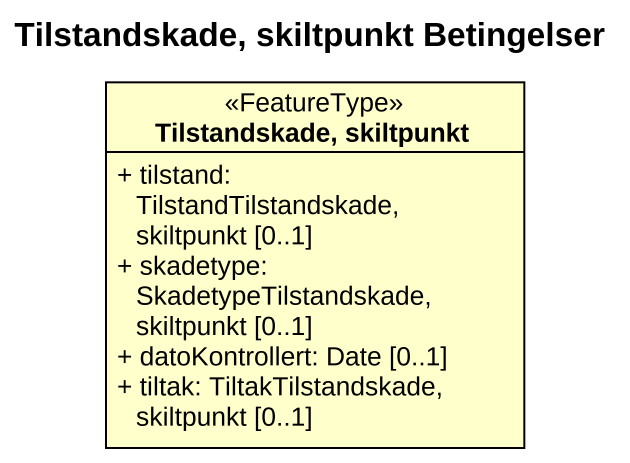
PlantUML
@startuml
title Tilstandskade, skiltpunkt Betingelser
hide circle
hide empty members
skinparam classAttributeIconSize 0
class "Tilstandskade, skiltpunkt" as Tilstandskade_skiltpunkt <<FeatureType>> {
  + tilstand: TilstandTilstandskade, skiltpunkt [0..1]
  + skadetype: SkadetypeTilstandskade, skiltpunkt [0..1]
  + datoKontrollert: Date [0..1]
  + tiltak: TiltakTilstandskade, skiltpunkt [0..1]
}
@enduml
